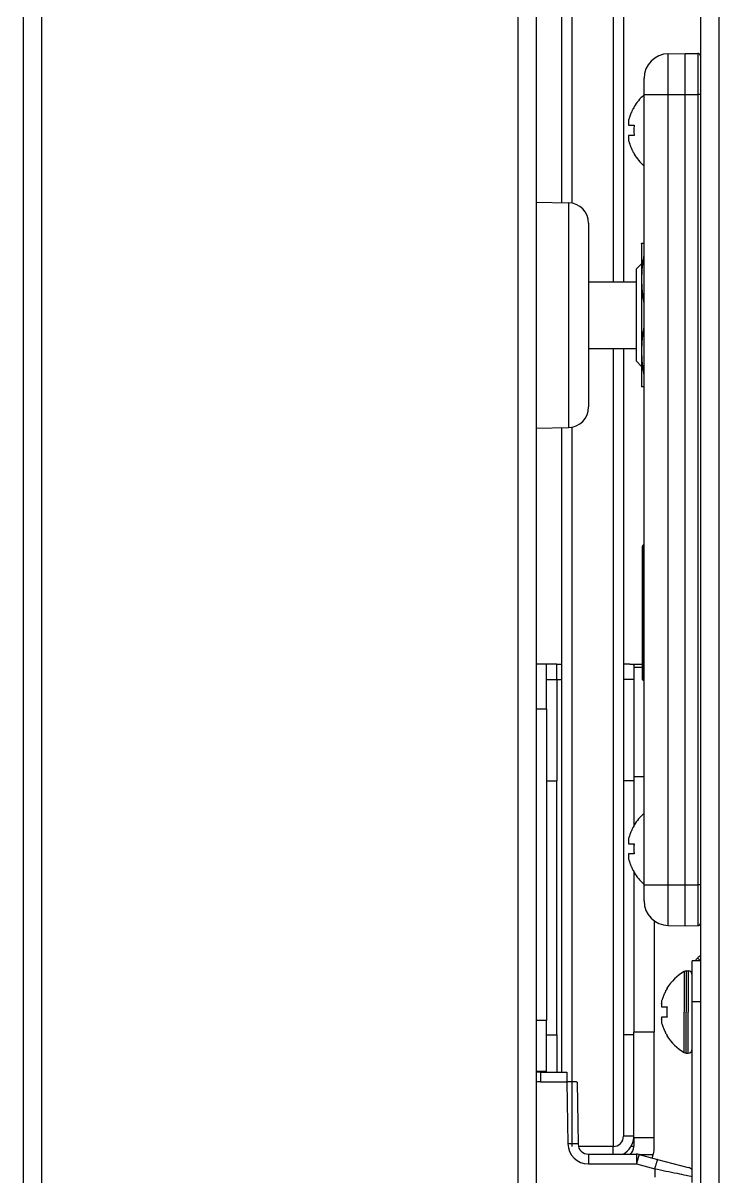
# Model space of a CAD drawing. Header units: millimetres. Extents: x -1584 to 3730, y -1918 to 2655.
# Drawn here: x -1523.8 to -1456, y -3.9 to 108.5 of the extents above; entities that cross this region are included whole.
import ezdxf

# ---------------------------------------------------------------- set-up
doc = ezdxf.new("R2010")
doc.units = ezdxf.units.MM
doc.header["$LTSCALE"] = 65.395
doc.layers.get('0').update_dxf_attribs({"linetype": 'CONTINUOUS'})
doc.layers.add('ASSI', color=7, linetype='CONTINUOUS')
doc.layers.add('GEOM', color=7, linetype='CONTINUOUS')

msp = doc.modelspace()

# ---------------------------------------------------------------- linework, layer by layer
at = {"linetype": 'Continuous'}
for p, q in [((-1523.83, 982.55), (-1523.83, -44.45)), ((-1522.03, 982.55), (-1522.03, -44.45)), ((-1475.63, 982.55), (-1475.63, -44.45)), ((-1473.83, 982.55), (-1473.83, -44.45)), ((-1457.83, 982.35), (-1457.83, 17.15)), ((-1456.03, 982.35), (-1456.03, -137.15)), ((-1460.97, 105.52), (-1459.33, 105.55)), ((-1459.33, 105.55), (-1458.08, 105.53)), ((-1459.33, 103.52), (-1459.33, 105.55)), ((-1458.08, 105.53), (-1458.08, 103.76)), ((-1459.33, 101.55), (-1459.33, 103.52)), ((-1458.08, 103.76), (-1458.08, 103.55)), ((-1458.08, 103.55), (-1458.08, 101.55)), ((-1459.33, 24.55), (-1459.33, 101.55)), ((-1459.33, 101.55), (-1458.08, 101.55)), ((-1458.08, 101.55), (-1458.08, 24.55)), ((-1457.83, 101.55), (-1458.08, 101.55)), ((-1464.31, 100.35), (-1464.28, 100.35)), ((-1464.83, 98.55), (-1464.28, 98.55)), ((-1464.28, 97.55), (-1464.83, 97.55)), ((-1464.28, 95.75), (-1464.31, 95.75)), ((-1463.58, 87.03), (-1463.57, 87.05)), ((-1463.58, 87.03), (-1463.58, 85.05)), ((-1463.57, 87.05), (-1463.33, 87.05)), ((-1464.08, 84.55), (-1463.58, 85.05)), ((-1464.08, 83.3), (-1464.08, 84.55)), ((-1463.58, 85.05), (-1463.58, 84.85)), ((-1463.58, 84.85), (-1463.58, 80.05)), ((-1464.08, 80.05), (-1464.08, 83.3)), ((-1464.08, 76.8), (-1464.08, 80.05)), ((-1463.58, 80.05), (-1463.58, 75.25)), ((-1464.08, 75.55), (-1464.08, 76.8)), ((-1464.08, 75.55), (-1463.58, 75.05)), ((-1463.58, 75.25), (-1463.58, 75.05)), ((-1463.58, 75.05), (-1463.58, 73.07)), ((-1463.58, 73.07), (-1463.57, 73.05)), ((-1463.33, 73.05), (-1463.57, 73.05)), ((-1472.83, 46.05), (-1473.83, 46.05)), ((-1472.83, 44.55), (-1472.83, 46.05)), ((-1471.83, 46.05), (-1472.83, 46.05)), ((-1471.83, 46.05), (-1471.33, 46.05)), ((-1471.83, 44.55), (-1471.83, 46.05)), ((-1464.71, 46.05), (-1465.33, 46.05)), ((-1464.33, 46.05), (-1463.48, 46.05)), ((-1464.33, 45.99), (-1464.33, 45.76)), ((-1464.33, 45.76), (-1464.33, 44.55)), ((-1464.33, 45.76), (-1463.48, 45.76)), ((-1472.83, 44.44), (-1472.83, 44.55)), ((-1472.83, 41.67), (-1472.83, 44.44)), ((-1464.33, 44.55), (-1464.33, 35.05)), ((-1472.83, 41.67), (-1473.83, 41.67)), ((-1472.83, 41.67), (-1472.83, 34.67)), ((-1464.33, 35.05), (-1464.33, 34.67)), ((-1463.33, 35.05), (-1464.33, 35.05)), ((-1472.83, 34.67), (-1472.83, 11.32)), ((-1464.33, 34.67), (-1464.33, 30.35)), ((-1464.33, 30.35), (-1464.33, 30.26)), ((-1464.31, 30.35), (-1464.28, 30.35)), ((-1464.83, 28.55), (-1464.28, 28.55)), ((-1464.33, 28.55), (-1464.33, 28.05)), ((-1464.28, 27.55), (-1464.83, 27.55)), ((-1464.33, 28.05), (-1464.33, 27.6)), ((-1464.33, 27.6), (-1464.33, 27.55)), ((-1464.33, 25.84), (-1464.33, 25.75)), ((-1464.33, 25.75), (-1464.33, 10.2)), ((-1464.28, 25.75), (-1464.31, 25.75)), ((-1459.33, 24.55), (-1458.08, 24.55)), ((-1459.33, 22.58), (-1459.33, 24.55)), ((-1457.83, 24.55), (-1458.08, 24.55)), ((-1458.08, 24.55), (-1458.08, 22.55)), ((-1459.33, 20.55), (-1459.33, 22.58)), ((-1458.08, 22.55), (-1458.08, 22.34)), ((-1458.08, 22.34), (-1458.08, 20.57)), ((-1462.33, 21.05), (-1462.33, 10.2)), ((-1459.33, 20.55), (-1458.08, 20.57)), ((-1457.83, 17.15), (-1457.83, 13.15)), ((-1461.11, 14.45), (-1461.08, 14.45)), ((-1461.63, 12.65), (-1461.08, 12.65)), ((-1457.83, 13.15), (-1457.83, -45.25)), ((-1472.83, 11.32), (-1473.83, 11.32)), ((-1472.83, 9.93), (-1472.83, 11.32)), ((-1461.08, 11.65), (-1461.63, 11.65)), ((-1464.33, 9.93), (-1464.33, 10.2)), ((-1462.33, 10.2), (-1464.33, 10.2)), ((-1462.33, -0.06), (-1462.33, 10.2)), ((-1472.83, 6.36), (-1472.83, 9.93)), ((-1464.33, 0.05), (-1464.33, 9.93)), ((-1461.08, 9.85), (-1461.11, 9.85)), ((-1472.83, 6.36), (-1473.83, 6.36)), ((-1472.83, 6.3), (-1472.83, 6.36)), ((-1464.33, -0.06), (-1464.33, 0.05)), ((-1464.33, -0.06), (-1464.33, -0.95)), ((-1464.33, -0.06), (-1462.33, -0.06)), ((-1462.33, -0.95), (-1462.33, -0.06)), ((-1463.82, -1.73), (-1463.81, -1.73)), ((-1463.81, -1.73), (-1462.44, -1.73))]:
    msp.add_line(p, q, dxfattribs=at)
for centre, radius, start, end in [((-1458.08, 105.28), 0.25, 66.7498, 89), ((-1458.08, 105.28), 0.25, 66.7497, 89), ((-1458.08, 105.28), 0.25, 59.3806, 66.7498), ((-1458.08, 105.28), 0.25, 59.3806, 66.7497), ((-1458.08, 105.28), 0.25, 44.4995, 59.3806), ((-1458.08, 105.28), 0.25, 44.4995, 59.3806), ((-1458.08, 105.28), 0.25, 35.6162, 44.4995), ((-1458.08, 105.28), 0.25, 35.6163, 44.4995), ((-1458.08, 105.28), 0.25, 22.2492, 35.6162), ((-1458.08, 105.28), 0.25, 22.2492, 35.6163), ((-1458.08, 105.28), 0.25, 0, 22.2492), ((-1458.08, 105.28), 0.25, 0, 22.2492), ((-1460.23, 97.87), 4.75, 151.9926, 153.3187), ((-1460.23, 97.87), 4.75, 151.0316, 151.9926), ((-1460.23, 97.86), 4.75, 148.4659, 151.0313), ((-1462.84, 98.8), 2.01, 172.7256, 174.8598), ((-1462.86, 98.8), 1.98, 174.8627, 175.7144), ((-1462.87, 98.8), 1.97, 175.714, 176.9766), ((-1460.34, 97.9), 4.64, 163.6036, 165.6824), ((-1460.31, 97.89), 4.67, 162.6228, 163.6051), ((-1460.29, 97.89), 4.68, 161.535, 162.6227), ((-1460.27, 97.88), 4.7, 159.4813, 161.5344), ((-1460.26, 97.88), 4.72, 158.9977, 159.4819), ((-1460.25, 97.88), 4.72, 157.4524, 158.9975), ((-1460.25, 97.87), 4.73, 156.6826, 157.4526), ((-1460.24, 97.87), 4.73, 155.4278, 156.6825), ((-1460.24, 97.87), 4.74, 154.4598, 155.4278), ((-1460.23, 97.87), 4.74, 153.3188, 154.4598), ((-1462.89, 98.8), 1.96, 176.9771, 178.0037), ((-1462.89, 98.8), 1.95, 178.0037, 179.0738), ((-1462.89, 98.8), 1.95, 179.0741, 180.1995), ((-1462.89, 98.8), 1.95, 180.1995, 181.1541), ((-1462.89, 98.8), 1.95, 181.1545, 182.3767), ((-1462.88, 98.8), 1.96, 182.3765, 183.2159), ((-1462.87, 98.8), 1.97, 183.2167, 184.6016), ((-1462.86, 98.8), 1.98, 184.6009, 185.2558), ((-1462.84, 98.8), 2.01, 185.2585, 187.2741), ((-1460.53, 98.05), 3.79, 172.4013, 179.9911), ((-1460.53, 98.05), 3.79, 180.0089, 187.5987), ((-1462.84, 97.3), 2.01, 172.7259, 174.7415), ((-1462.86, 97.3), 1.98, 174.7442, 175.3991), ((-1462.87, 97.3), 1.97, 175.3984, 176.7833), ((-1462.88, 97.3), 1.96, 176.7841, 177.6235), ((-1462.89, 97.3), 1.96, 177.6234, 178.8455), ((-1462.89, 97.3), 1.95, 178.8459, 179.8005), ((-1462.89, 97.3), 1.95, 179.8006, 180.9258), ((-1462.89, 97.3), 1.95, 180.9261, 181.9964), ((-1462.88, 97.3), 1.96, 181.9964, 183.0228), ((-1462.87, 97.3), 1.97, 183.0233, 184.286), ((-1462.86, 97.3), 1.98, 184.2856, 185.1372), ((-1462.84, 97.3), 2.01, 185.1401, 187.2744), ((-1460.34, 98.2), 4.64, 194.3176, 196.3964), ((-1460.31, 98.21), 4.67, 196.3949, 197.3772), ((-1460.29, 98.21), 4.68, 197.3773, 198.465), ((-1460.27, 98.22), 4.7, 198.4656, 200.5187), ((-1460.26, 98.22), 4.72, 200.5181, 201.0023), ((-1460.25, 98.22), 4.72, 201.0025, 202.5476), ((-1460.25, 98.23), 4.73, 202.5474, 203.3174), ((-1460.24, 98.23), 4.73, 203.3175, 204.5722), ((-1460.24, 98.23), 4.74, 204.5722, 205.5402), ((-1460.23, 98.23), 4.74, 205.5402, 206.6812), ((-1460.23, 98.23), 4.75, 206.6813, 208.0074), ((-1460.23, 98.23), 4.75, 208.0074, 208.9684), ((-1460.23, 98.24), 4.75, 208.9687, 211.5341), ((-1460.31, 27.89), 4.67, 162.6228, 163.6051), ((-1460.29, 27.89), 4.68, 161.535, 162.6227), ((-1460.27, 27.88), 4.7, 159.4813, 161.5344), ((-1460.26, 27.88), 4.72, 158.9977, 159.4819), ((-1460.25, 27.88), 4.72, 157.4524, 158.9975), ((-1460.25, 27.87), 4.73, 156.6826, 157.4526), ((-1460.24, 27.87), 4.73, 155.4278, 156.6825), ((-1460.24, 27.87), 4.74, 154.4598, 155.4278), ((-1460.23, 27.87), 4.74, 153.3188, 154.4598), ((-1460.23, 27.87), 4.75, 151.9926, 153.3187), ((-1460.23, 27.87), 4.75, 151.0316, 151.9926), ((-1460.23, 27.86), 4.75, 148.4659, 151.0313), ((-1462.84, 28.8), 2.01, 172.7256, 174.8598), ((-1462.86, 28.8), 1.98, 174.8627, 175.7144), ((-1462.87, 28.8), 1.97, 175.714, 176.9766), ((-1462.89, 28.8), 1.96, 176.9771, 178.0037), ((-1462.89, 28.8), 1.95, 178.0037, 179.0738), ((-1462.89, 28.8), 1.95, 179.0741, 180.1995), ((-1462.89, 28.8), 1.95, 180.1995, 181.1541), ((-1462.89, 28.8), 1.95, 181.1545, 182.3767), ((-1462.88, 28.8), 1.96, 182.3765, 183.2159), ((-1462.87, 28.8), 1.97, 183.2167, 184.6016), ((-1462.86, 28.8), 1.98, 184.6009, 185.2558), ((-1462.84, 28.8), 2.01, 185.2585, 187.2741), ((-1460.34, 27.9), 4.64, 163.6036, 165.6824), ((-1460.53, 28.05), 3.79, 172.4013, 179.9911), ((-1462.84, 27.3), 2.01, 172.7259, 174.7415), ((-1462.86, 27.3), 1.98, 174.7442, 175.3991), ((-1462.87, 27.3), 1.97, 175.3984, 176.7833), ((-1462.88, 27.3), 1.96, 176.7841, 177.6235), ((-1462.89, 27.3), 1.96, 177.6234, 178.8455), ((-1462.89, 27.3), 1.95, 178.8459, 179.8005), ((-1462.89, 27.3), 1.95, 179.8006, 180.9258), ((-1462.89, 27.3), 1.95, 180.9261, 181.9964), ((-1462.88, 27.3), 1.96, 181.9964, 183.0228), ((-1462.87, 27.3), 1.97, 183.0233, 184.286), ((-1462.86, 27.3), 1.98, 184.2856, 185.1372), ((-1462.84, 27.3), 2.01, 185.1401, 187.2744), ((-1460.34, 28.2), 4.64, 194.3176, 196.3964), ((-1460.53, 28.05), 3.79, 180.0089, 187.5987), ((-1460.31, 28.21), 4.67, 196.3949, 197.3772), ((-1460.29, 28.21), 4.68, 197.3773, 198.465), ((-1460.27, 28.22), 4.7, 198.4656, 200.5187), ((-1460.26, 28.22), 4.72, 200.5181, 201.0023), ((-1460.25, 28.22), 4.72, 201.0025, 202.5476), ((-1460.25, 28.23), 4.73, 202.5474, 203.3174), ((-1460.24, 28.23), 4.73, 203.3175, 204.5722), ((-1460.24, 28.23), 4.74, 204.5722, 205.5402), ((-1460.23, 28.23), 4.74, 205.5402, 206.6812), ((-1460.23, 28.23), 4.75, 206.6813, 208.0074), ((-1460.23, 28.23), 4.75, 208.0074, 208.9684), ((-1460.23, 28.24), 4.75, 208.9687, 211.5341), ((-1458.08, 20.82), 0.25, 271, 293.2502), ((-1458.08, 20.82), 0.25, 271, 293.2503), ((-1458.08, 20.82), 0.25, 293.2502, 300.58), ((-1458.08, 20.82), 0.25, 293.2503, 300.58), ((-1458.08, 20.82), 0.25, 300.58, 315.5005), ((-1458.08, 20.82), 0.25, 300.58, 315.5005), ((-1458.08, 20.82), 0.25, 315.5005, 324.3696), ((-1458.08, 20.82), 0.25, 315.5005, 324.3696), ((-1458.08, 20.82), 0.25, 324.3696, 337.7508), ((-1458.08, 20.82), 0.25, 324.3696, 337.7508), ((-1458.08, 20.82), 0.25, 337.7508, 360), ((-1458.08, 20.82), 0.25, 337.7508, 360), ((-1457.07, 11.98), 4.7, 159.4813, 161.5344), ((-1457.06, 11.98), 4.72, 158.9977, 159.4819), ((-1457.05, 11.98), 4.72, 157.4524, 158.9975), ((-1457.05, 11.97), 4.73, 156.6826, 157.4526), ((-1457.04, 11.97), 4.73, 155.4278, 156.6825), ((-1457.04, 11.97), 4.74, 154.4598, 155.4278), ((-1457.03, 11.97), 4.74, 153.3188, 154.4598), ((-1457.03, 11.97), 4.75, 151.9926, 153.3187), ((-1457.03, 11.97), 4.75, 151.0316, 151.9926), ((-1457.03, 11.96), 4.75, 148.4659, 151.0313), ((-1459.64, 12.9), 2.01, 172.7256, 174.8598), ((-1459.66, 12.9), 1.98, 174.8627, 175.7144), ((-1459.67, 12.9), 1.97, 175.714, 176.9766), ((-1459.69, 12.9), 1.96, 176.9771, 178.0037), ((-1459.69, 12.9), 1.95, 178.0037, 179.0738), ((-1459.69, 12.9), 1.95, 179.0741, 180.1995), ((-1459.69, 12.9), 1.95, 180.1995, 181.1541), ((-1459.69, 12.9), 1.95, 181.1545, 182.3767), ((-1459.68, 12.9), 1.96, 182.3765, 183.2159), ((-1459.67, 12.9), 1.97, 183.2167, 184.6016), ((-1459.66, 12.9), 1.98, 184.6009, 185.2558), ((-1459.64, 12.9), 2.01, 185.2585, 187.2741), ((-1457.14, 12), 4.64, 163.6036, 165.6824), ((-1457.11, 11.99), 4.67, 162.6228, 163.6051), ((-1457.09, 11.99), 4.68, 161.535, 162.6227), ((-1457.33, 12.15), 3.79, 172.4013, 179.9911), ((-1459.64, 11.4), 2.01, 172.7259, 174.7415), ((-1459.66, 11.4), 1.98, 174.7442, 175.3991), ((-1459.67, 11.4), 1.97, 175.3984, 176.7833), ((-1459.68, 11.4), 1.96, 176.7841, 177.6235), ((-1459.69, 11.4), 1.96, 177.6234, 178.8455), ((-1459.69, 11.4), 1.95, 178.8459, 179.8005), ((-1459.69, 11.4), 1.95, 179.8006, 180.9258), ((-1459.69, 11.4), 1.95, 180.9261, 181.9964), ((-1459.68, 11.4), 1.96, 181.9964, 183.0228), ((-1459.67, 11.4), 1.97, 183.0233, 184.286), ((-1459.66, 11.4), 1.98, 184.2856, 185.1372), ((-1457.33, 12.15), 3.79, 180.0089, 187.5987), ((-1459.64, 11.4), 2.01, 185.1401, 187.2744), ((-1457.14, 12.3), 4.64, 194.3176, 196.3964), ((-1457.11, 12.31), 4.67, 196.3949, 197.3772), ((-1457.09, 12.31), 4.68, 197.3773, 198.465), ((-1457.07, 12.32), 4.7, 198.4656, 200.5187), ((-1457.06, 12.32), 4.72, 200.5181, 201.0023), ((-1457.05, 12.32), 4.72, 201.0025, 202.5476), ((-1457.05, 12.33), 4.73, 202.5474, 203.3174), ((-1457.04, 12.33), 4.73, 203.3175, 204.5722), ((-1457.04, 12.33), 4.74, 204.5722, 205.5402), ((-1457.03, 12.33), 4.74, 205.5402, 206.6812), ((-1457.03, 12.33), 4.75, 206.6813, 208.0074), ((-1457.03, 12.33), 4.75, 208.0074, 208.9684), ((-1457.03, 12.34), 4.75, 208.9687, 211.5341), ((-1465.33, -0.95), 1, 311.15, 360), ((-1465.33, -0.95), 3, 344.9045, 360), ((-1465.33, -0.95), 3, 338.0867, 344.9045)]:
    msp.add_arc(centre, radius, start, end, dxfattribs=at)
for points, knots in [([(-1463.34, 85.94), (-1463.41, 85.55), (-1463.53, 84.75), (-1463.6, 83.55), (-1463.53, 82.35), (-1463.41, 81.55), (-1463.34, 81.16)], [0, 0, 0, 0, 0.250299, 0.5, 0.749701, 1, 1, 1, 1]), ([(-1463.34, 78.94), (-1463.41, 78.55), (-1463.53, 77.75), (-1463.6, 76.55), (-1463.53, 75.35), (-1463.41, 74.55), (-1463.34, 74.16)], [0, 0, 0, 0, 0.250299, 0.5, 0.749701, 1, 1, 1, 1]), ([(-1464.71, 46.05), (-1464.66, 46.05), (-1464.56, 46.05), (-1464.46, 46.04), (-1464.39, 46.03), (-1464.36, 46.02), (-1464.33, 46), (-1464.33, 45.99)], [0, 0, 0, 0, 0.40342, 0.707251, 0.817976, 0.901182, 1, 1, 1, 1])]:
    msp.add_open_spline(points, degree=3, knots=knots, dxfattribs=at)
at = {"layer": 'ASSI', "linetype": 'Continuous'}
for p, q in [((-1468.73, 83.3), (-1464.08, 83.3)), ((-1468.73, 76.8), (-1464.08, 76.8)), ((-1463.33, 57.65), (-1463.38, 57.65)), ((-1463.38, 44.45), (-1463.33, 44.45)), ((-1459.43, 16.1), (-1459.43, 12.15)), ((-1459.23, 16.15), (-1459.03, 16.15)), ((-1459.23, 16.15), (-1459.23, 12.15)), ((-1459.03, 16.15), (-1459.03, 12.15)), ((-1459.43, 8.2), (-1459.43, 12.15)), ((-1459.23, 8.15), (-1459.23, 12.15)), ((-1459.03, 8.15), (-1459.03, 12.15)), ((-1459.23, 8.15), (-1459.03, 8.15))]:
    msp.add_line(p, q, dxfattribs=at)
for centre, radius, start, end in [((-1460.21, 97.85), 4.8, 131.4237, 148.4026), ((-1460.21, 97.85), 4.8, 130.6007, 131.4237), ((-1460.21, 97.85), 4.8, 148.4026, 148.5421), ((-1460.21, 98.25), 4.8, 211.4579, 211.5974), ((-1460.21, 98.25), 4.8, 211.5974, 229.3993), ((-1460.21, 27.85), 4.8, 130.6007, 148.4026), ((-1460.21, 27.85), 4.8, 148.4026, 148.5421), ((-1460.21, 28.25), 4.8, 211.4579, 211.5974), ((-1460.21, 28.25), 4.8, 211.5974, 228.5763), ((-1460.21, 28.25), 4.8, 228.5763, 229.3993), ((-1457.01, 11.95), 4.8, 120.3012, 148.4026), ((-1459.23, 15.75), 0.4, 90, 120.3012), ((-1459.03, 15.75), 0.4, 0, 90), ((-1457.01, 11.95), 4.8, 148.4026, 148.5421), ((-1457.01, 12.35), 4.8, 211.4579, 211.5974), ((-1457.01, 12.35), 4.8, 211.5974, 239.6988), ((-1459.23, 8.55), 0.4, 239.6988, 270), ((-1459.03, 8.55), 0.4, 270, 360)]:
    msp.add_arc(centre, radius, start, end, dxfattribs=at)
at = {"layer": 'GEOM', "linetype": 'Continuous'}
for p, q in [((-1470.33, 90.95), (-1470.33, 203.49)), ((-1466.33, 204.01), (-1466.33, 83.3)), ((-1465.33, 204.21), (-1465.33, 83.3)), ((-1465.33, 204.21), (-1465.33, 83.3)), ((-1471.33, 91.01), (-1471.33, 203.44)), ((-1471.33, 91.01), (-1471.33, 203.44)), ((-1460.97, 105.52), (-1459.33, 105.55)), ((-1460.97, 103.5), (-1460.97, 105.52)), ((-1460.97, 101.55), (-1460.97, 103.5)), ((-1463.33, 101.55), (-1463.33, 103.12)), ((-1463.33, 24.55), (-1463.33, 101.55)), ((-1463.33, 24.55), (-1463.33, 101.55)), ((-1463.33, 101.55), (-1461.33, 101.55)), ((-1461.33, 101.55), (-1460.97, 101.55)), ((-1460.97, 24.55), (-1460.97, 101.55)), ((-1460.97, 101.55), (-1459.33, 101.55)), ((-1473.83, 91.05), (-1470.7, 91)), ((-1470.7, 91), (-1470.7, 80.85)), ((-1468.73, 89), (-1468.73, 83.7)), ((-1468.73, 89), (-1468.73, 83.7)), ((-1468.73, 83.7), (-1468.73, 83.37)), ((-1468.73, 83.7), (-1468.73, 83.37)), ((-1468.73, 83.37), (-1468.73, 83.35)), ((-1468.73, 83.37), (-1468.73, 83.35)), ((-1468.73, 83.35), (-1468.73, 82.3)), ((-1468.73, 83.35), (-1468.73, 80.05)), ((-1468.73, 82.3), (-1468.73, 80.55)), ((-1470.7, 80.85), (-1470.7, 80.05)), ((-1470.7, 80.05), (-1470.7, 79.25)), ((-1468.73, 80.55), (-1468.73, 80.05)), ((-1468.73, 80.05), (-1468.73, 76.75)), ((-1468.73, 80.05), (-1468.73, 76.75)), ((-1470.7, 79.25), (-1470.7, 69.1)), ((-1468.73, 76.75), (-1468.73, 76.73)), ((-1468.73, 76.75), (-1468.73, 76.73)), ((-1468.73, 76.73), (-1468.73, 71.13)), ((-1468.73, 76.73), (-1468.73, 76.4)), ((-1466.33, 76.8), (-1466.33, -0.95)), ((-1465.33, 76.8), (-1465.33, 0.05)), ((-1465.33, 76.8), (-1465.33, 0.05)), ((-1468.73, 76.4), (-1468.73, 71.2)), ((-1468.73, 71.2), (-1468.73, 71.1)), ((-1468.73, 71.13), (-1468.73, 71.1)), ((-1473.83, 69.05), (-1470.7, 69.1)), ((-1471.33, 6.3), (-1471.33, 69.09)), ((-1471.33, 6.3), (-1471.33, 69.09)), ((-1470.33, -0.95), (-1470.33, 69.15)), ((-1463.48, 57.47), (-1463.48, 57.55)), ((-1463.48, 56.45), (-1463.48, 57.47)), ((-1463.38, 57.46), (-1463.38, 57.65)), ((-1463.38, 56.55), (-1463.38, 57.46)), ((-1463.48, 56.33), (-1463.48, 56.45)), ((-1463.48, 53.45), (-1463.48, 56.33)), ((-1463.38, 56.42), (-1463.38, 56.55)), ((-1463.38, 53.45), (-1463.38, 56.42)), ((-1463.48, 53.35), (-1463.48, 53.45)), ((-1463.48, 53.34), (-1463.48, 53.35)), ((-1463.48, 53.22), (-1463.48, 53.34)), ((-1463.48, 53.2), (-1463.48, 53.22)), ((-1463.48, 53.19), (-1463.48, 53.2)), ((-1463.48, 53.14), (-1463.48, 53.19)), ((-1463.48, 53.1), (-1463.48, 53.14)), ((-1463.48, 53.04), (-1463.48, 53.1)), ((-1463.48, 52.97), (-1463.48, 53.04)), ((-1463.48, 52.46), (-1463.48, 52.97)), ((-1463.38, 53.35), (-1463.38, 53.45)), ((-1463.38, 53.34), (-1463.38, 53.35)), ((-1463.38, 53.26), (-1463.38, 53.34)), ((-1463.38, 53.2), (-1463.38, 53.26)), ((-1463.38, 53.19), (-1463.38, 53.2)), ((-1463.38, 53.14), (-1463.38, 53.19)), ((-1463.38, 53.04), (-1463.38, 53.14)), ((-1463.38, 52.51), (-1463.38, 53.04)), ((-1463.48, 52.45), (-1463.48, 52.46)), ((-1463.48, 52.35), (-1463.48, 52.45)), ((-1463.48, 52.33), (-1463.48, 52.35)), ((-1463.48, 52.26), (-1463.48, 52.33)), ((-1463.48, 52.18), (-1463.48, 52.26)), ((-1463.48, 52.16), (-1463.48, 52.18)), ((-1463.48, 52.08), (-1463.48, 52.16)), ((-1463.48, 52.04), (-1463.48, 52.08)), ((-1463.48, 51.83), (-1463.48, 52.04)), ((-1463.48, 51.74), (-1463.48, 51.83)), ((-1463.48, 51.69), (-1463.48, 51.74)), ((-1463.38, 52.45), (-1463.38, 52.51)), ((-1463.38, 52.26), (-1463.38, 52.45)), ((-1463.38, 52.16), (-1463.38, 52.26)), ((-1463.38, 52.04), (-1463.38, 52.16)), ((-1463.38, 51.83), (-1463.38, 52.04)), ((-1463.38, 51.77), (-1463.38, 51.83)), ((-1463.38, 51.69), (-1463.38, 51.77)), ((-1463.48, 51.05), (-1463.48, 51.69)), ((-1463.48, 50.41), (-1463.48, 51.05)), ((-1463.48, 51.05), (-1463.38, 51.05)), ((-1463.38, 51.05), (-1463.38, 51.69)), ((-1463.38, 50.41), (-1463.38, 51.05)), ((-1463.48, 50.39), (-1463.48, 50.41)), ((-1463.48, 50.27), (-1463.48, 50.39)), ((-1463.48, 50.06), (-1463.48, 50.27)), ((-1463.48, 50.02), (-1463.48, 50.06)), ((-1463.48, 49.94), (-1463.48, 50.02)), ((-1463.48, 49.92), (-1463.48, 49.94)), ((-1463.48, 49.84), (-1463.48, 49.92)), ((-1463.48, 49.77), (-1463.48, 49.84)), ((-1463.48, 49.75), (-1463.48, 49.77)), ((-1463.48, 49.65), (-1463.48, 49.75)), ((-1463.48, 49.13), (-1463.48, 49.65)), ((-1463.38, 50.37), (-1463.38, 50.41)), ((-1463.38, 50.27), (-1463.38, 50.37)), ((-1463.38, 50.06), (-1463.38, 50.27)), ((-1463.38, 49.94), (-1463.38, 50.06)), ((-1463.38, 49.84), (-1463.38, 49.94)), ((-1463.38, 49.71), (-1463.38, 49.84)), ((-1463.38, 49.65), (-1463.38, 49.71)), ((-1463.38, 49.07), (-1463.38, 49.65)), ((-1463.48, 49.06), (-1463.48, 49.13)), ((-1463.48, 49), (-1463.48, 49.06)), ((-1463.48, 48.96), (-1463.48, 49)), ((-1463.48, 48.91), (-1463.48, 48.96)), ((-1463.48, 48.9), (-1463.48, 48.91)), ((-1463.48, 48.88), (-1463.48, 48.9)), ((-1463.48, 48.76), (-1463.48, 48.88)), ((-1463.48, 48.75), (-1463.48, 48.76)), ((-1463.48, 48.65), (-1463.48, 48.75)), ((-1463.48, 45.76), (-1463.48, 48.65)), ((-1463.38, 49.06), (-1463.38, 49.07)), ((-1463.38, 48.96), (-1463.38, 49.06)), ((-1463.38, 48.91), (-1463.38, 48.96)), ((-1463.38, 48.9), (-1463.38, 48.91)), ((-1463.38, 48.76), (-1463.38, 48.9)), ((-1463.38, 48.75), (-1463.38, 48.76)), ((-1463.38, 48.65), (-1463.38, 48.75)), ((-1463.38, 45.67), (-1463.38, 48.65)), ((-1463.48, 45.65), (-1463.48, 45.76)), ((-1463.48, 44.64), (-1463.48, 45.65)), ((-1463.38, 45.55), (-1463.38, 45.67)), ((-1463.38, 44.65), (-1463.38, 45.55)), ((-1472.83, 44.55), (-1471.83, 44.55)), ((-1471.83, 44.55), (-1471.33, 44.55)), ((-1471.83, 44.55), (-1471.83, 34.67)), ((-1464.33, 44.55), (-1465.33, 44.55)), ((-1463.48, 44.55), (-1463.48, 44.64)), ((-1463.38, 44.45), (-1463.38, 44.65)), ((-1472.83, 34.67), (-1471.83, 34.67)), ((-1471.83, 9.93), (-1471.83, 34.67)), ((-1464.33, 34.67), (-1465.33, 34.67)), ((-1463.33, 22.98), (-1463.33, 24.55)), ((-1463.33, 24.55), (-1461.33, 24.55)), ((-1461.33, 24.55), (-1460.97, 24.55)), ((-1460.97, 24.55), (-1459.33, 24.55)), ((-1460.97, 22.6), (-1460.97, 24.55)), ((-1460.97, 20.58), (-1460.97, 22.6)), ((-1460.97, 20.58), (-1459.33, 20.55)), ((-1457.83, 17.15), (-1458.63, 17.15)), ((-1458.63, 15.98), (-1458.63, 17.15)), ((-1457.83, 17.15), (-1458.11, 17.42)), ((-1458.63, 14.68), (-1458.63, 15.98)), ((-1458.63, 14.35), (-1458.63, 14.68)), ((-1458.63, 13.15), (-1458.63, 14.35)), ((-1457.83, 13.15), (-1458.63, 13.15)), ((-1458.63, -4.45), (-1458.63, 13.15)), ((-1472.83, 9.93), (-1471.83, 9.93)), ((-1471.83, 9.93), (-1471.83, 6.3)), ((-1464.33, 9.93), (-1465.33, 9.93)), ((-1473.41, 6.3), (-1470.86, 6.3)), ((-1473.41, 6.3), (-1473.41, 5.35)), ((-1470.86, 6.3), (-1470.86, 5.35)), ((-1473.41, 5.35), (-1470.86, 5.35)), ((-1470.86, 5.35), (-1470.75, -0.68)), ((-1469.86, 5.32), (-1469.75, -0.72)), ((-1464.33, 0.05), (-1465.33, 0.05)), ((-1466.33, -0.95), (-1469.71, -0.95)), ((-1466.33, -1.7), (-1466.33, -0.95)), ((-1464.33, -0.95), (-1464.61, -0.95)), ((-1468.75, -1.7), (-1464.06, -1.7)), ((-1468.75, -1.7), (-1468.75, -2.65)), ((-1464.06, -1.7), (-1464.06, -2.65)), ((-1463.81, -1.73), (-1462.03, -2.21)), ((-1462.03, -2.21), (-1459.03, -3)), ((-1468.75, -2.65), (-1464.06, -2.65)), ((-1464.06, -2.65), (-1462.28, -3.12)), ((-1462.28, -3.12), (-1462.28, -3.95))]:
    msp.add_line(p, q, dxfattribs=at)
for centre, radius, start, end in [((-1460.93, 103.12), 2.4, 91, 180), ((-1470.73, 89), 2, 0, 89), ((-1470.73, 71.1), 2, 271, 360), ((-1463.38, 57.55), 0.1, 149.1833, 180), ((-1463.38, 57.55), 0.1, 90, 149.1833), ((-1463.38, 44.55), 0.1, 180, 270), ((-1460.93, 22.98), 2.4, 180, 269), ((-1456.83, 16.15), 1.8, 135, 145.6697), ((-1456.83, 16.15), 1.8, 124.3303, 135), ((-1473.41, 3.3), 3, 90, 98.2031), ((-1473.41, 3.3), 3, 90, 98.2031), ((-1473.4, 3.35), 2.01, 90.0208, 102.3449), ((-1466.33, 0.05), 1, 270, 360), ((-1468.75, -0.65), 2, 181.0001, 269.9999), ((-1468.75, -0.7), 1, 180.9978, 270.0014), ((-1466.33, 0.05), 2, 298.5064, 356.8408), ((-1464.06, -2.7), 1, 75.1317, 90), ((-1459.28, -3.97), 1, 49.1682, 75.1317), ((-1459.28, -3.97), 1, 49.1682, 75.1317)]:
    msp.add_arc(centre, radius, start, end, dxfattribs=at)
for points, knots in [([(-1469.86, 5.32), (-1469.86, 5.32), (-1469.86, 5.32), (-1469.88, 5.33), (-1469.9, 5.33), (-1469.95, 5.34), (-1470.03, 5.34), (-1470.16, 5.35), (-1470.31, 5.35), (-1470.48, 5.36), (-1470.66, 5.36), (-1470.79, 5.35), (-1470.86, 5.35)], [0, 0, 0, 0, 0.007003, 0.022191, 0.046422, 0.079673, 0.172045, 0.296033, 0.446972, 0.619048, 0.805867, 1, 1, 1, 1]), ([(-1469.75, -0.72), (-1469.75, -0.72), (-1469.76, -0.71), (-1469.77, -0.71), (-1469.8, -0.7), (-1469.85, -0.7), (-1469.93, -0.69), (-1470.05, -0.68), (-1470.2, -0.68), (-1470.37, -0.68), (-1470.56, -0.68), (-1470.68, -0.68), (-1470.75, -0.68)], [0, 0, 0, 0, 0.007006, 0.022204, 0.046421, 0.079673, 0.172048, 0.29607, 0.446952, 0.619035, 0.805969, 1, 1, 1, 1]), ([(-1463.81, -1.73), (-1463.81, -1.73), (-1463.81, -1.74), (-1463.82, -1.75), (-1463.82, -1.77), (-1463.83, -1.8), (-1463.84, -1.84), (-1463.86, -1.91), (-1463.89, -2.01), (-1463.93, -2.14), (-1463.97, -2.3), (-1464.02, -2.47), (-1464.05, -2.59), (-1464.06, -2.65)], [0, 0, 0, 0, 0.004944, 0.019206, 0.042768, 0.075446, 0.11692, 0.166845, 0.290143, 0.440922, 0.61369, 0.802402, 1, 1, 1, 1]), ([(-1462.03, -2.21), (-1462.03, -2.21), (-1462.03, -2.22), (-1462.03, -2.22), (-1462.04, -2.25), (-1462.05, -2.28), (-1462.06, -2.31), (-1462.08, -2.38), (-1462.11, -2.48), (-1462.15, -2.61), (-1462.19, -2.77), (-1462.24, -2.94), (-1462.27, -3.06), (-1462.28, -3.12)], [0, 0, 0, 0, 0.004951, 0.019221, 0.042768, 0.075444, 0.116934, 0.166843, 0.290174, 0.440898, 0.613673, 0.8025, 1, 1, 1, 1]), ([(-1462.28, -3.12), (-1461.56, -3.27), (-1460.54, -3.47), (-1459.32, -3.73), (-1458.82, -3.83), (-1458.62, -3.88)], [0, 0, 0, 0, 0.593987, 0.831324, 1, 1, 1, 1])]:
    msp.add_open_spline(points, degree=3, knots=knots, dxfattribs=at)

doc.saveas('drawing.dxf')
